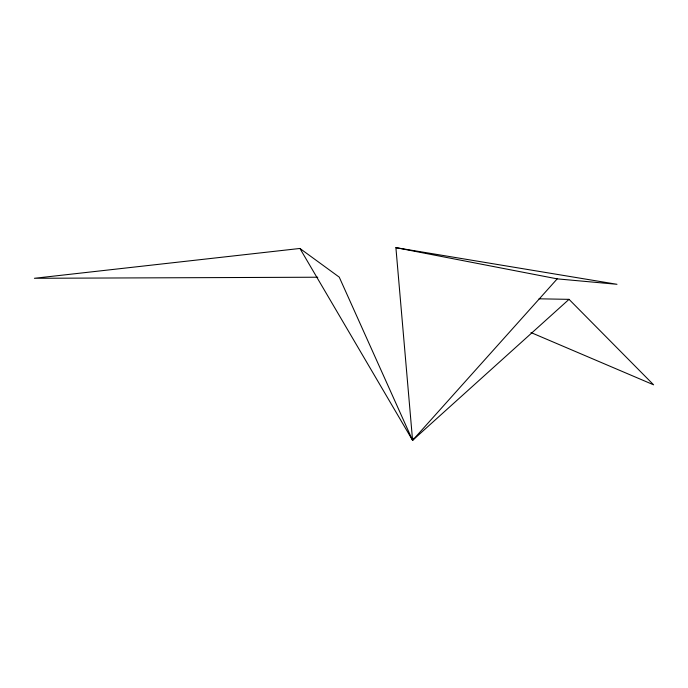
<?xml version="1.0" encoding="UTF-8"?>
<svg xmlns="http://www.w3.org/2000/svg" width="688" height="688" viewBox="0 0 688 688"><rect width="100%" height="100%" fill="white"/><g stroke="black" fill="none" stroke-linecap="round" stroke-linejoin="round"><path stroke-width="1.03" d="M413.101 438.265L412.585 440.346L299.925 248.463L34.4 278.287L317.779 277.221M530.973 332.553L653.6 384.816L569.036 299.349L412.585 440.346L395.901 247.654L616.99 284.299L557.211 278.864L412.585 440.346L339.244 277.135L299.925 248.463M539.022 298.807L569.036 299.349M395.901 247.654L557.211 278.864"/></g></svg>
